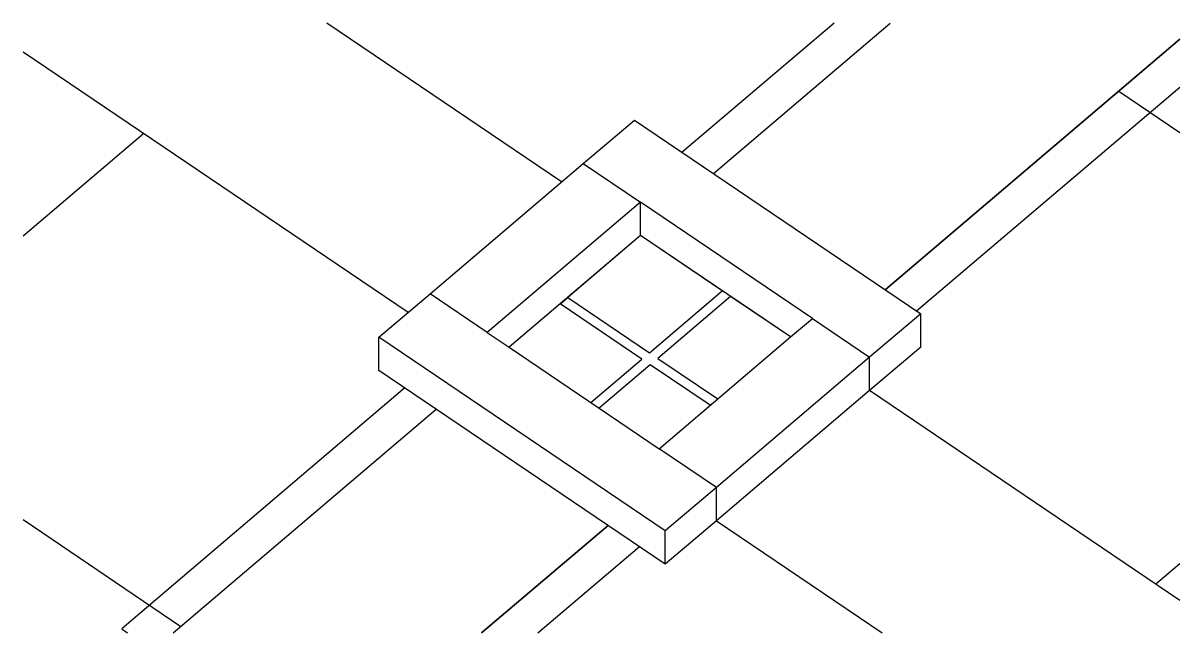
# Model space of a CAD drawing. Header units: millimetres. Extents: x -565 to 565, y -298 to 298.
import ezdxf

# ---------------------------------------------------------------- set-up
doc = ezdxf.new("R2010")
doc.units = ezdxf.units.MM

msp = doc.modelspace()

# ---------------------------------------------------------------- linework, layer by layer
for p, q in [((-39.1, 142.9), (-268.6, 298.4)), ((227.4, 298.4), (78.8, 171.9)), ((109.4, 151.2), (282.3, 298.4)), ((109.4, 151.2), (282.3, 298.4)), ((565.3, 282.6), (277.3, 37.4)), ((277.3, 37.4), (565.3, 282.6)), ((-565.3, 270.4), (-188.9, 15.4)), ((307.9, 16.7), (565.3, 235.8)), ((505.6, 231.8), (565.3, 191.4)), ((-17.8, 161), (32.1, 203.5)), ((32.1, 203.5), (312, 13.9)), ((-565.3, 90.1), (-447.4, 190.5)), ((-167.6, 33.5), (-17.8, 161)), ((-17.8, 161), (38.2, 123.1)), ((38.2, 123.1), (-111.6, -4.4)), ((38.2, 90.5), (38.2, 123.1)), ((206.1, 9.3), (38.2, 123.1)), ((38.2, 90.5), (-90.3, -18.8)), ((38.2, 90.5), (-33, 29.9)), ((184.8, -8.8), (38.2, 90.5)), ((118, 36.4), (38.2, 90.5)), ((46.8, -24.2), (118, 36.4)), ((-217.5, -9), (-167.6, 33.5)), ((-111.6, -4.4), (-167.6, 33.5)), ((-40.4, 23.7), (-90.3, -18.8)), ((-40.4, 23.7), (-33, 29.9)), ((39.5, -30.4), (-40.4, 23.7)), ((-33, 29.9), (46.8, -24.2)), ((126.2, 30.9), (55, -29.7)), ((184.8, -8.8), (126.2, 30.9)), ((312, 13.9), (262, -28.6)), ((312, -18.6), (312, 13.9)), ((184.8, -8.8), (206.1, 9.3)), ((206.1, 9.3), (262, -28.6)), ((62.3, -198.6), (-217.5, -9)), ((-217.5, -41.5), (-217.5, -9)), ((-111.6, -4.4), (-90.3, -18.8)), ((56.3, -118.2), (184.8, -8.8)), ((-90.3, -18.8), (56.3, -118.2)), ((312, -18.6), (262, -61.1)), ((-10.5, -72.9), (39.5, -30.4)), ((55, -29.7), (113.6, -69.4)), ((262, -28.6), (112.3, -156.1)), ((262, -61.1), (262, -28.6)), ((62.3, -231.1), (-217.5, -41.5)), ((47.7, -36), (-2.3, -78.5)), ((106.2, -75.6), (47.7, -36)), ((-192.1, -58.7), (-469, -294.5)), ((262, -61.1), (112.3, -188.6)), ((565.3, -266.5), (262, -61.1)), ((-418.7, -298.4), (-161.5, -79.5)), ((-418.7, -298.4), (-161.5, -79.5)), ((112.3, -156.1), (56.3, -118.2)), ((112.3, -156.1), (62.3, -198.6)), ((112.3, -188.6), (112.3, -156.1)), ((-565.3, -187.5), (-411.2, -292)), ((112.3, -188.6), (62.3, -231.1)), ((112.3, -188.6), (274.3, -298.4)), ((6.4, -193.2), (-117.2, -298.4)), ((-117.2, -298.4), (6.4, -193.2)), ((62.3, -231.1), (62.3, -198.6)), ((-62.2, -298.4), (37, -213.9)), ((565.3, -230.7), (541.9, -250.7)), ((-469, -294.5), (-463.3, -298.4))]:
    msp.add_line(p, q)

doc.saveas('drawing.dxf')
